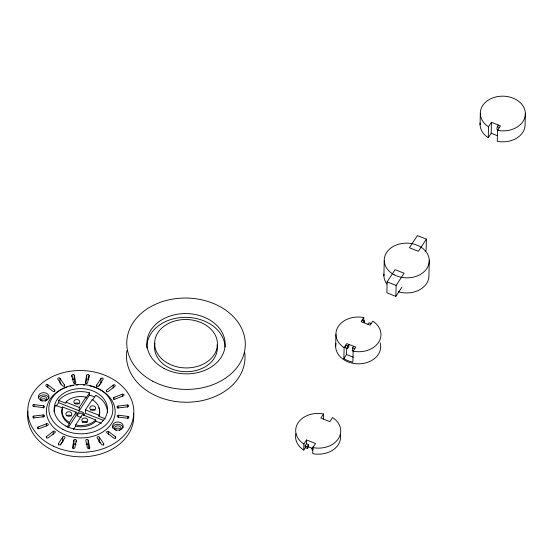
<?xml version="1.0" encoding="UTF-8"?>
<svg xmlns="http://www.w3.org/2000/svg" width="553" height="553" viewBox="0 0 553 553"><rect width="100%" height="100%" fill="white"/><g stroke="black" fill="none" stroke-linecap="round" stroke-linejoin="round"><path stroke-width="0.83" d="M33.761 418.324L33.816 416.056L43.169 414.95A1.189 0.912 1.3 0 1 44.53 415.711A1.189 0.912 1.3 0 1 43.556 416.755L34.203 417.861A1.189 0.912 1.3 0 1 32.834 417.1A1.189 0.912 1.3 0 1 33.816 416.056M34.03 406.89L34.079 404.623L43.459 405.805A1.189 0.912 1.3 0 1 44.454 406.849A1.189 0.912 1.3 0 1 43.106 407.602L33.726 406.427A1.189 0.912 1.3 0 1 32.731 405.377A1.189 0.912 1.3 0 1 34.079 404.623M38.109 428.547L38.143 427.034L46.563 423.75A1.189 0.912 1.3 0 1 48.159 424.158A1.189 0.912 1.3 0 1 47.655 425.381L39.235 428.665A1.189 0.912 1.3 0 1 37.639 428.264A1.189 0.912 1.3 0 1 38.143 427.034M43.12 417.218L43.169 414.95M43.404 408.066L43.459 405.805M46.514 426.017L46.563 423.75M46.618 437.997L46.646 436.483L53.309 431.34A1.189 0.912 1.3 0 1 54.982 431.347A1.189 0.912 1.3 0 1 54.996 432.64L48.339 437.782A1.189 0.912 1.3 0 1 46.659 437.776A1.189 0.912 1.3 0 1 46.646 436.483M47.807 387.072L47.862 384.805A1.189 0.912 1.3 0 0 46.182 384.798A1.189 0.912 1.3 0 0 46.196 386.091L52.95 391.289A1.189 0.912 1.3 0 0 54.623 391.296A1.189 0.912 1.3 0 0 54.609 390.003L47.862 384.805M53.24 434.368L53.309 431.34M54.574 391.51L54.609 390.003M58.632 402.715L58.687 400.448A26.675 20.551 1.3 0 1 89.503 392.83L89.448 395.098L79.169 410.831L58.632 402.715A26.675 20.551 1.3 0 0 56.143 406.234M58.459 444.992L58.494 443.485L62.745 436.988A1.189 0.912 1.3 0 1 64.335 436.594A1.189 0.912 1.3 0 1 64.86 437.824L60.616 444.322A1.189 0.912 1.3 0 1 59.026 444.716A1.189 0.912 1.3 0 1 58.494 443.485M59.938 382.144L60.021 378.363A1.189 0.912 1.3 0 0 58.424 377.962A1.189 0.912 1.3 0 0 57.913 379.185L62.282 385.718A1.189 0.912 1.3 0 0 63.878 386.118A1.189 0.912 1.3 0 0 64.383 384.895L60.021 378.363M60.277 445.13L62.641 441.522L62.745 436.988M64.348 386.409L64.383 384.895M71.842 376.946L71.876 375.439A1.189 0.912 1.3 0 1 72.851 374.395A1.189 0.912 1.3 0 1 74.213 375.155L75.761 382.386A1.189 0.912 1.3 0 1 74.786 383.423A1.189 0.912 1.3 0 1 73.425 382.662L71.876 375.439M74.973 383.706L74.116 379.69L74.213 375.155M73.051 448.67L73.839 444.66L73.943 440.133A1.189 0.912 1.3 0 1 75.291 439.372A1.189 0.912 1.3 0 1 76.286 440.423L76.252 441.937M67.127 427.054L69.312 423.716L69.229 422.374A18.781 14.468 1.3 0 1 62.641 407.056L76.127 412.199L76.051 415.6L68.102 427.752M79.169 410.831L79.245 407.43L85.964 397.151L84.872 396.923A18.781 14.468 1.3 0 0 66.498 401.506M105.201 418.828L98.994 416.374L99.174 414.356A18.781 14.468 1.3 0 0 93.07 400.165L92.185 399.619L85.473 409.891L85.39 413.291L103.556 420.467M85.819 383.747L86.607 379.738L86.71 375.204A1.189 0.912 1.3 0 1 88.058 374.45A1.189 0.912 1.3 0 1 89.054 375.501L89.005 377.768M88.909 448.732L88.051 444.716L88.155 440.181A1.189 0.912 1.3 0 0 86.793 439.421A1.189 0.912 1.3 0 0 85.812 440.458L87.36 447.688A1.189 0.912 1.3 0 0 88.729 448.448A1.189 0.912 1.3 0 0 89.704 447.412L88.155 440.181M89.669 448.918L89.704 447.412M96.685 386.533L96.713 385.019L100.964 378.522A1.189 0.912 1.3 0 1 102.554 378.128A1.189 0.912 1.3 0 1 103.086 379.358L98.835 385.856A1.189 0.912 1.3 0 1 97.245 386.25A1.189 0.912 1.3 0 1 96.713 385.019M100.065 442.967L99.194 441.66L99.298 437.126A1.189 0.912 1.3 0 0 97.701 436.725A1.189 0.912 1.3 0 0 97.197 437.948L101.558 444.481A1.189 0.912 1.3 0 0 103.155 444.882A1.189 0.912 1.3 0 0 103.66 443.658L99.298 437.126M100.964 378.522L100.86 383.056L98.973 385.946M103.625 445.172L103.66 443.658M106.549 391.711L106.584 390.204L113.241 385.061A1.189 0.912 1.3 0 1 114.92 385.068A1.189 0.912 1.3 0 1 114.927 386.36L108.27 391.503A1.189 0.912 1.3 0 1 106.591 391.496A1.189 0.912 1.3 0 1 106.584 390.204M108.561 434.582L108.63 431.554A1.189 0.912 1.3 0 0 106.957 431.547A1.189 0.912 1.3 0 0 106.964 432.84L113.718 438.038A1.189 0.912 1.3 0 0 115.397 438.045A1.189 0.912 1.3 0 0 115.383 436.752L108.63 431.554M113.171 388.082L113.241 385.061M113.87 399.729L113.925 397.462L122.344 394.178A1.189 0.912 1.3 0 1 123.941 394.586A1.189 0.912 1.3 0 1 123.437 395.81L115.017 399.093A1.189 0.912 1.3 0 1 113.413 398.692A1.189 0.912 1.3 0 1 113.925 397.462M115.349 438.259L115.383 436.752M117.969 408.356L118.024 406.089L127.377 404.983A1.189 0.912 1.3 0 1 128.738 405.75A1.189 0.912 1.3 0 1 127.764 406.787L118.411 407.9A1.189 0.912 1.3 0 1 117.042 407.132A1.189 0.912 1.3 0 1 118.024 406.089M118.425 417.508L118.473 415.241L127.854 416.416A1.189 0.912 1.3 0 1 128.849 417.467A1.189 0.912 1.3 0 1 127.494 418.22L118.121 417.045A1.189 0.912 1.3 0 1 117.125 415.994A1.189 0.912 1.3 0 1 118.473 415.241M122.289 396.446L122.344 394.178M127.328 407.25L127.377 404.983M127.798 418.683L127.854 416.416M295.869 433.69A22.528 17.357 1.3 0 0 302.574 449.278L303.742 450.066L303.88 444.024L306.535 439.967L315.549 443.527L312.894 447.584L312.756 453.626L314.263 453.902A22.528 17.357 1.3 0 0 340.42 434.872M303.742 450.066L305.339 447.633L305.069 445.856L306.452 443.741L306.535 439.967M305.339 447.633L307.454 448.469L308.519 446.845L308.567 444.577L306.452 443.741M323.401 419.16L323.519 413.983L322.012 413.706A22.528 17.357 1.3 0 0 298.067 422.824A22.528 17.357 1.3 0 0 302.712 443.236L303.88 444.024M335.657 346.731L335.927 334.641M343.869 358.579L344.118 347.63L346.772 343.565L355.786 347.125L353.132 351.19L352.883 362.139L352.233 362.021A22.528 17.357 1.3 0 1 344.374 358.918L343.869 358.579L346.524 354.521L346.683 347.782M363.687 320.954L363.763 317.581L362.25 317.311A22.528 17.357 1.3 0 0 338.305 326.429A22.528 17.357 1.3 0 0 342.95 346.842L344.118 347.63M383.893 275.857L384.238 260.746M395.879 296.373L396.128 285.417L404.091 273.237L395.084 269.677L387.121 281.857L386.872 292.807L395.879 296.373L401.969 287.055M426.384 239.131L418.421 251.311L409.414 247.751L417.377 235.571L426.384 239.131L426.135 250.087L425.202 251.518M429.266 260.242L428.928 275.353A22.528 17.357 1.3 0 1 398.347 291.735M480.066 124.729L480.315 113.773M480.122 123.029A22.528 17.357 1.3 0 0 487.089 136.93L488.258 137.718L488.506 126.761L491.43 122.296L500.437 125.856L497.52 130.321L497.271 141.278L498.778 141.547A22.528 17.357 1.3 0 0 525.101 124.225L525.35 113.268M488.258 137.718L491.182 133.252L491.43 122.296M75.54 426.176L75.63 424.939L82.349 414.66L95.773 419.962L95.752 421.282A18.968 14.613 1.3 0 1 75.754 426.225L73.355 429.515M347.464 348.784L347.83 346.026L348.895 344.401L348.846 346.669L347.464 348.784L345.342 347.948L345.715 345.19L347.83 346.026M353.664 346.289L352.6 347.913L352.233 350.664L353.644 351.224M498.315 125.019L497.258 126.644L496.884 129.395L498.301 129.955M69.312 423.716L69.132 423.612A18.968 14.613 1.3 0 1 62.482 408.142L62.71 406.897M66.533 401.457L65.662 403.206L58.687 400.448M73.943 440.133L72.526 447.342A1.189 0.912 1.3 0 0 73.521 448.393A1.189 0.912 1.3 0 0 74.869 447.64L76.286 440.423M86.71 375.204L85.293 382.42A1.189 0.912 1.3 0 0 86.289 383.471A1.189 0.912 1.3 0 0 87.637 382.717L89.054 375.501M98.994 416.374L99.284 415.531A18.968 14.613 1.3 0 0 98.773 407.727M69.408 422.478L76.127 412.199M89.503 392.83L86.005 398.181L85.964 397.151M92.669 399.978L95.724 395.291A26.675 20.551 1.3 0 1 107.448 412.552M363.763 317.581L361.109 321.646L370.116 325.205L372.77 321.141L373.946 321.929A22.528 17.357 1.3 0 1 378.584 342.342A22.528 17.357 1.3 0 1 354.639 351.459L353.132 351.19M363.224 322.482L364.289 320.858L362.167 320.021M367.994 324.369L369.058 322.745L371.181 323.581M323.519 413.983L320.871 418.04L329.878 421.6L332.533 417.543L333.708 418.331A22.528 17.357 1.3 0 1 338.346 438.743A22.528 17.357 1.3 0 1 314.401 447.854L312.894 447.584M307.454 448.469L307.192 446.693L308.567 444.577M312.224 450.356L311.961 448.58L313.337 446.465M497.52 130.321L499.027 130.591A22.528 17.357 1.3 0 0 525.08 111.001A22.528 17.357 1.3 0 0 492.336 98.061A22.528 17.357 1.3 0 0 487.338 125.973L488.506 126.761M497.258 126.644L499.38 127.48M491.182 133.252L497.188 135.623M387.121 281.857L396.128 285.417M352.6 347.913L354.722 348.749M346.524 354.521L353.284 357.19M308.519 446.845L312.493 448.421M305.069 445.856L307.192 446.693M311.961 448.58L313.371 449.133M65.828 402.128L79.245 407.43M85.473 409.891L98.883 415.192M62.544 407.976L55.57 405.218A26.675 20.551 1.3 0 0 54.097 411.805M95.876 421.151L101.31 423.294M59.918 382.897L60.789 384.204M364.289 320.858L364.558 322.634M92.04 386.492A34.383 26.489 1.3 0 1 108.976 426.854A34.383 26.489 1.3 0 1 54.159 427.932A34.383 26.489 1.3 0 1 67.134 386.982M69.941 386.181A34.383 26.489 1.3 0 1 71.372 385.856M72.097 385.711A34.383 26.489 1.3 0 1 73.556 385.455M76.514 385.095A34.383 26.489 1.3 0 1 78.001 384.992M83.247 385.019A34.383 26.489 1.3 0 1 84.74 385.137M89.89 385.959A34.383 26.489 1.3 0 1 91.328 386.298M86.607 379.738A1.189 0.912 1.3 0 1 88.77 379.399M133.584 413.354A53.053 40.881 1.3 0 1 79.929 456.826A53.053 40.881 1.3 0 1 27.927 411.211M89.448 395.098A26.675 20.551 1.3 0 1 94.197 396.833M81.547 417.121A3.56 2.737 1.3 0 1 77.164 414.418A3.56 2.737 1.3 0 1 81.54 411.785A3.56 2.737 1.3 0 1 83.904 415.704M77.137 416.084A3.56 2.737 1.3 0 1 80.164 413.236A3.56 2.737 1.3 0 1 84.146 415.351M41.136 400.621A3.263 2.509 1.3 0 1 41.378 397.192A3.263 2.509 1.3 0 1 45.83 397.192A3.263 2.509 1.3 0 1 46.196 400.607M45.553 401.077A3.263 2.509 1.3 0 1 45.18 401.257M42.18 401.264A3.263 2.509 1.3 0 1 41.793 401.084M95.669 420.052A18.781 14.468 1.3 0 1 75.872 424.939M38.482 397.925A5.336 4.113 1.3 0 1 43.929 394.925A5.336 4.113 1.3 0 1 48.913 398.464M74.537 403.676A2.965 2.281 1.3 0 1 79.224 403.98M40.576 400.296A3.263 2.509 1.3 0 1 43.763 398.789A3.263 2.509 1.3 0 1 46.715 400.614M114.775 429.619A3.263 2.509 1.3 0 1 117.741 428.105A3.263 2.509 1.3 0 1 120.754 429.612M115.335 429.937A3.263 2.509 1.3 0 1 115.577 426.515A3.263 2.509 1.3 0 1 120.029 426.508A3.263 2.509 1.3 0 1 120.395 429.93M119.752 430.4A3.263 2.509 1.3 0 1 119.379 430.58M116.379 430.58A3.263 2.509 1.3 0 1 115.992 430.407M112.515 428.008A5.336 4.113 1.3 0 1 117.519 424.241A5.336 4.113 1.3 0 1 123.077 427.621M66.574 415.856A2.965 2.281 1.3 0 1 71.261 416.16M86.061 444.19A1.189 0.912 1.3 0 1 88.051 444.716M101.019 382.876A1.189 0.912 1.3 0 1 101.476 382.621M82.473 422.139A2.965 2.281 1.3 0 1 87.167 422.444M98.821 441.329A1.189 0.912 1.3 0 1 99.194 441.66M72.118 379.164A1.189 0.912 1.3 0 1 74.116 379.69M73.839 444.66A1.189 0.912 1.3 0 1 76.01 444.322M62.641 441.522A1.189 0.912 1.3 0 1 63.256 441.087M90.436 409.96A2.965 2.281 1.3 0 1 95.123 410.264M217.115 344.768A31.417 24.208 1.3 0 1 185.241 371.692A31.417 24.208 1.3 0 1 154.985 343.116M146.842 347.934A39.125 30.145 1.3 0 1 184.909 317.346A39.125 30.145 1.3 0 1 225.05 347.056M244.765 352.904A59.282 45.678 1.3 0 1 184.889 402.231A59.282 45.678 1.3 0 1 126.9 350.519M380.139 342.839A22.528 17.357 1.3 0 1 358.773 363.833A22.528 17.357 1.3 0 1 335.968 343.337M386.837 284.007A22.528 17.357 1.3 0 1 383.941 274.157M53.24 446.105A53.053 40.881 1.3 0 0 133.826 412.828A53.053 40.881 1.3 0 0 55.307 375.328A53.053 40.881 1.3 0 0 53.24 446.105M40.48 400.013A5.336 4.113 1.3 0 0 48.982 397.317A5.336 4.113 1.3 0 0 41.606 392.955A5.336 4.113 1.3 0 0 40.48 400.013M114.9 429.46A5.336 4.113 1.3 0 0 123.208 426.425A5.336 4.113 1.3 0 0 115.556 422.361A5.336 4.113 1.3 0 0 114.9 429.46M65.883 426.038A26.675 20.551 1.3 0 0 107.448 410.872A26.675 20.551 1.3 0 0 69.187 390.556A26.675 20.551 1.3 0 0 65.883 426.038M62.897 429.418A32.012 24.664 1.3 0 0 112.764 411.218A32.012 24.664 1.3 0 0 66.858 386.837A32.012 24.664 1.3 0 0 62.897 429.418M90.761 409.787A2.965 2.281 1.3 0 0 95.634 408.584A2.965 2.281 1.3 0 0 91.791 405.923A2.965 2.281 1.3 0 0 90.761 409.787M74.862 403.503A2.965 2.281 1.3 0 0 79.736 402.301A2.965 2.281 1.3 0 0 75.892 399.639A2.965 2.281 1.3 0 0 74.862 403.503M82.798 421.967A2.965 2.281 1.3 0 0 87.671 420.764A2.965 2.281 1.3 0 0 83.828 418.103A2.965 2.281 1.3 0 0 82.798 421.967M66.899 415.683A2.965 2.281 1.3 0 0 71.772 414.48A2.965 2.281 1.3 0 0 67.929 411.819A2.965 2.281 1.3 0 0 66.899 415.683M168.416 363.604A31.417 24.208 1.3 0 0 217.364 345.736A31.417 24.208 1.3 0 0 172.308 321.811A31.417 24.208 1.3 0 0 168.416 363.604M164.096 368.478A39.125 30.145 1.3 0 0 225.05 346.233A39.125 30.145 1.3 0 0 168.948 316.44A39.125 30.145 1.3 0 0 164.096 368.478M152.801 381.238A59.282 45.678 1.3 0 0 245.152 347.526A59.282 45.678 1.3 0 0 160.142 302.387A59.282 45.678 1.3 0 0 152.801 381.238M394.123 274.751A22.528 17.357 1.3 0 0 429.218 261.942A22.528 17.357 1.3 0 0 396.916 244.785A22.528 17.357 1.3 0 0 394.123 274.751"/></g></svg>
